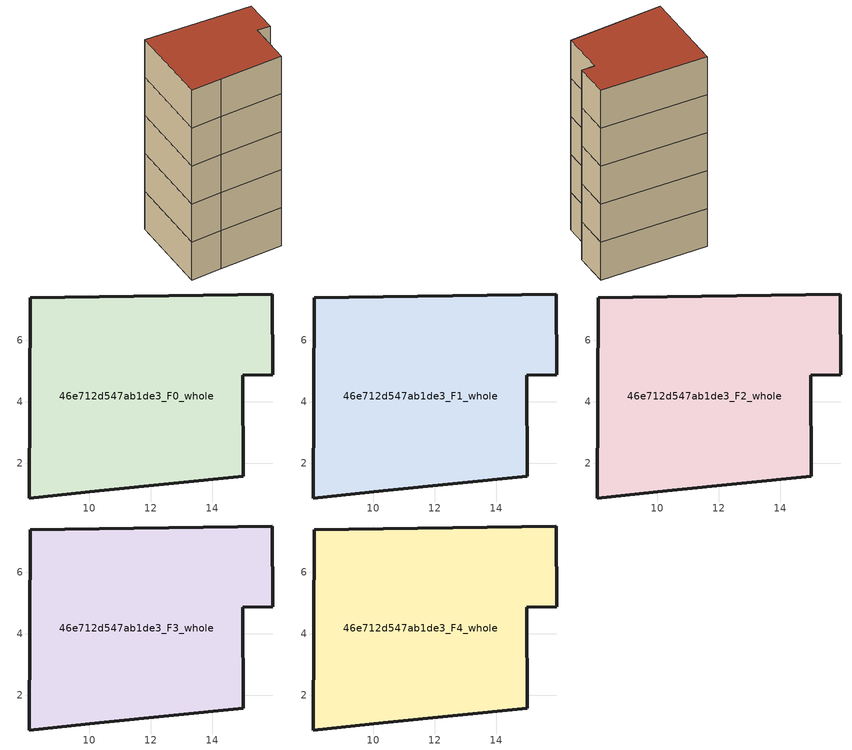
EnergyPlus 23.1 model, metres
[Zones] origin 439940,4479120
46e712d547ab1de3_F0_whole
 floor ground (EU_floor_Construction): 15.94,7.5 15.96,4.88 14.99,4.86 15,1.57 10.33,1.1 8.05,0.86 8.07,7.37 z0
 wall outside (EU_wall_Construction): 8.05,0.86 10.33,1.1 15,1.57 14.99,4.86 15.96,4.88 15.94,7.5 8.07,7.37 8.05,0.86 z0:3
46e712d547ab1de3_F1_whole
 floor to 46e712d547ab1de3_F0_whole (EU_floor_Construction): 15.94,7.5 15.96,4.88 14.99,4.86 15,1.57 10.33,1.1 8.05,0.86 8.07,7.37 z3
 wall outside (EU_wall_Construction): 8.05,0.86 10.33,1.1 15,1.57 14.99,4.86 15.96,4.88 15.94,7.5 8.07,7.37 8.05,0.86 z3:6
46e712d547ab1de3_F2_whole
 floor to 46e712d547ab1de3_F1_whole (EU_floor_Construction): 15.94,7.5 15.96,4.88 14.99,4.86 15,1.57 10.33,1.1 8.05,0.86 8.07,7.37 z6
 wall outside (EU_wall_Construction): 8.05,0.86 10.33,1.1 15,1.57 14.99,4.86 15.96,4.88 15.94,7.5 8.07,7.37 8.05,0.86 z6:9
46e712d547ab1de3_F3_whole
 floor to 46e712d547ab1de3_F2_whole (EU_floor_Construction): 15.94,7.5 15.96,4.88 14.99,4.86 15,1.57 10.33,1.1 8.05,0.86 8.07,7.37 z9
 wall outside (EU_wall_Construction): 8.05,0.86 10.33,1.1 15,1.57 14.99,4.86 15.96,4.88 15.94,7.5 8.07,7.37 8.05,0.86 z9:12
46e712d547ab1de3_F4_whole
 floor to 46e712d547ab1de3_F3_whole (EU_floor_Construction): 15.94,7.5 15.96,4.88 14.99,4.86 15,1.57 10.33,1.1 8.05,0.86 8.07,7.37 z12
 wall outside (EU_wall_Construction): 8.05,0.86 10.33,1.1 15,1.57 14.99,4.86 15.96,4.88 15.94,7.5 8.07,7.37 8.05,0.86 z12:15
 roof outside (EU_roof_Construction): 15,1.57 14.99,4.86 15.96,4.88 15.94,7.5 8.07,7.37 8.05,0.86 10.33,1.1 z15
[Building]
EU S2 Campaign: North Axis=0; Terrain=City; Solar Distribution=FullExterior
[Site:Location]
Madrid: Latitude=40.5; Longitude=-3.5; Time Zone=1; Elevation=609
[SizingPeriod:WeatherFileDays]
AnnualSizingPeriod: Begin Month=1; Begin Day of Month=1; End Month=12; End Day of Month=31; Day of Week for Start Day=Monday; Use Weather File Daylight Saving Period=No; Use Weather File Rain and Snow Indicators=No
[MATERIAL]
EU_InternalMass_Material: Roughness=MediumRough; Thickness=0.1; Conductivity=1; Density=1800; Specific Heat=900; Thermal Absorptance=0.9; Solar Absorptance=0.7; Visible Absorptance=0.7
[MATERIAL:NOMASS] Roughness=MediumRough; Thermal Absorptance=0.9; Solar Absorptance=0.7; Visible Absorptance=0.7
Name | Thermal Resistance
EU_wall_NoMass; EU_roof_NoMass | 2.16768
EU_floor_NoMass | 1.14339
[CONSTRUCTION]
EU_wall_Construction: EU_wall_NoMass
EU_roof_Construction: EU_roof_NoMass
EU_floor_Construction: EU_floor_NoMass
EU_InternalMass_Construction: EU_InternalMass_Material
[ZONE] Type=1; Multiplier=1; Ceiling Height=autocalculate; Volume=136.601; Floor Area=autocalculate; Part of Total Floor Area=Yes
46e712d547ab1de3_F0_whole; 46e712d547ab1de3_F1_whole; 46e712d547ab1de3_F2_whole; 46e712d547ab1de3_F3_whole; 46e712d547ab1de3_F4_whole
[INTERNALMASS] Construction=EU_InternalMass_Construction; Surface Area=45.5336
Name | Zone or ZoneList
46e712d547ab1de3_F0_whole_EU_InternalMass | 46e712d547ab1de3_F0_whole
46e712d547ab1de3_F1_whole_EU_InternalMass | 46e712d547ab1de3_F1_whole
46e712d547ab1de3_F2_whole_EU_InternalMass | 46e712d547ab1de3_F2_whole
46e712d547ab1de3_F3_whole_EU_InternalMass | 46e712d547ab1de3_F3_whole
46e712d547ab1de3_F4_whole_EU_InternalMass | 46e712d547ab1de3_F4_whole
[OTHEREQUIPMENT] Fuel Type=Electricity; Design Level Calculation Method=Watts/Area; Power per Zone Floor Area=1; Fraction Latent=0; Fraction Radiant=0; Fraction Lost=0; Carbon Dioxide Generation Rate=0; EndUse Subcategory=EU_Step8_InternalGains
Name | Zone or ZoneList or Space or SpaceList | Schedule
EU_Step8_InternalGain_46e712d547ab1de3_F0_whole_f000 | 46e712d547ab1de3_F0_whole | EU_Step8_GainSchedule_46e712d547ab1de3_F0_whole_f000
EU_Step8_InternalGain_46e712d547ab1de3_F1_whole_f000 | 46e712d547ab1de3_F1_whole | EU_Step8_GainSchedule_46e712d547ab1de3_F1_whole_f000
EU_Step8_InternalGain_46e712d547ab1de3_F2_whole_f000 | 46e712d547ab1de3_F2_whole | EU_Step8_GainSchedule_46e712d547ab1de3_F2_whole_f000
EU_Step8_InternalGain_46e712d547ab1de3_F3_whole_f000 | 46e712d547ab1de3_F3_whole | EU_Step8_GainSchedule_46e712d547ab1de3_F3_whole_f000
EU_Step8_InternalGain_46e712d547ab1de3_F4_whole_f000 | 46e712d547ab1de3_F4_whole | EU_Step8_GainSchedule_46e712d547ab1de3_F4_whole_f000
[ZONEVENTILATION:DESIGNFLOWRATE] Schedule=EU_AlwaysOn; Design Flow Rate Calculation Method=AirChanges/Hour; Air Changes per Hour=0.480546; Ventilation Type=Natural; Fan Pressure Rise=0; Fan Total Efficiency=1; Constant Term Coefficient=1; Temperature Term Coefficient=0; Velocity Term Coefficient=0; Velocity Squared Term Coefficient=0; Minimum Indoor Temperature=-100; Maximum Indoor Temperature=100; Delta Temperature=-100; Minimum Outdoor Temperature=-100; Maximum Outdoor Temperature=100; Maximum Wind Speed=40
Name | Zone or ZoneList or Space or SpaceList
EU_ConstantAir_46e712d547ab1de3_F0_whole | 46e712d547ab1de3_F0_whole
EU_ConstantAir_46e712d547ab1de3_F1_whole | 46e712d547ab1de3_F1_whole
EU_ConstantAir_46e712d547ab1de3_F2_whole | 46e712d547ab1de3_F2_whole
EU_ConstantAir_46e712d547ab1de3_F3_whole | 46e712d547ab1de3_F3_whole
EU_ConstantAir_46e712d547ab1de3_F4_whole | 46e712d547ab1de3_F4_whole
[HVACTEMPLATE:THERMOSTAT] Constant Heating Setpoint=20; Constant Cooling Setpoint=50
EU_HeatOnly_46e712d547ab1de3_F0_whole; EU_HeatOnly_46e712d547ab1de3_F1_whole; EU_HeatOnly_46e712d547ab1de3_F2_whole; EU_HeatOnly_46e712d547ab1de3_F3_whole; EU_HeatOnly_46e712d547ab1de3_F4_whole
[HVACTEMPLATE:ZONE:IDEALLOADSAIRSYSTEM] System Availability Schedule=EU_AlwaysOn; Maximum Heating Supply Air Temperature=50; Minimum Cooling Supply Air Temperature=13; Maximum Heating Supply Air Humidity Ratio=0.0156; Minimum Cooling Supply Air Humidity Ratio=0.0077; Heating Limit=NoLimit; Cooling Limit=NoLimit; Heating Availability Schedule=EU_AlwaysOn; Cooling Availability Schedule=EU_CoolingOff; Dehumidification Control Type=ConstantSensibleHeatRatio; Cooling Sensible Heat Ratio=0.7; Dehumidification Setpoint=60; Humidification Control Type=None; Humidification Setpoint=30; Outdoor Air Method=None; Outdoor Air Flow Rate per Person=0.00944; Outdoor Air Flow Rate per Zone Floor Area=0; Outdoor Air Flow Rate per Zone=0; Demand Controlled Ventilation Type=None; Outdoor Air Economizer Type=NoEconomizer; Heat Recovery Type=None; Sensible Heat Recovery Effectiveness=0.7; Latent Heat Recovery Effectiveness=0.65
Name | Template Thermostat
46e712d547ab1de3_F0_whole | EU_HeatOnly_46e712d547ab1de3_F0_whole
46e712d547ab1de3_F1_whole | EU_HeatOnly_46e712d547ab1de3_F1_whole
46e712d547ab1de3_F2_whole | EU_HeatOnly_46e712d547ab1de3_F2_whole
46e712d547ab1de3_F3_whole | EU_HeatOnly_46e712d547ab1de3_F3_whole
46e712d547ab1de3_F4_whole | EU_HeatOnly_46e712d547ab1de3_F4_whole
[SIZING:ZONE] Zone Cooling Design Supply Air Temperature Input Method=SupplyAirTemperature; Zone Cooling Design Supply Air Temperature=13; Zone Heating Design Supply Air Temperature Input Method=SupplyAirTemperature; Zone Heating Design Supply Air Temperature=50; Zone Cooling Design Supply Air Humidity Ratio=0.008; Zone Heating Design Supply Air Humidity Ratio=0.008; Cooling Design Air Flow Method=DesignDay; Cooling Design Air Flow Rate=0; Cooling Minimum Air Flow per Zone Floor Area=0.000762; Cooling Minimum Air Flow=0; Cooling Minimum Air Flow Fraction=0.2; Heating Design Air Flow Method=DesignDay; Heating Design Air Flow Rate=0; Heating Maximum Air Flow per Zone Floor Area=0.002032; Heating Maximum Air Flow=0.141576; Heating Maximum Air Flow Fraction=0.3; Account for Dedicated Outdoor Air System=No; Dedicated Outdoor Air System Control Strategy=NeutralSupplyAir; Dedicated Outdoor Air Low Setpoint Temperature for Design=autosize; Dedicated Outdoor Air High Setpoint Temperature for Design=autosize; Zone Load Sizing Method=Sensible Load Only No Latent Load; Zone Latent Cooling Design Supply Air Humidity Ratio Input Method=HumidityRatioDifference; Zone Cooling Design Supply Air Humidity Ratio Difference=0.005; Zone Latent Heating Design Supply Air Humidity Ratio Input Method=HumidityRatioDifference; Zone Humidification Design Supply Air Humidity Ratio Difference=0.005
46e712d547ab1de3_F0_whole; 46e712d547ab1de3_F1_whole; 46e712d547ab1de3_F2_whole; 46e712d547ab1de3_F3_whole; 46e712d547ab1de3_F4_whole
[SCHEDULE:CONSTANT]
Name | Hourly Value
EU_AlwaysOn | 1
EU_CoolingOff | 0
[SCHEDULE:FILE] Column Number=1; Rows to Skip at Top=0; Number of Hours of Data=8760; Column Separator=Comma; Interpolate to Timestep=No; Minutes per Item=60; Adjust Schedule for Daylight Savings=Yes
Name | File
EU_Step8_GainSchedule_46e712d547ab1de3_F0_whole_f000 | C:\Users\o_iseri\Desktop\OpenUBEM\openubem\outputs\eu_evidence\EU-11\ES-MAD-BERRUGUETE\idfs\46e712d547ab1de3\46e712d547ab1de3_F0_whole_f000_gain.csv
EU_Step8_GainSchedule_46e712d547ab1de3_F1_whole_f000 | C:\Users\o_iseri\Desktop\OpenUBEM\openubem\outputs\eu_evidence\EU-11\ES-MAD-BERRUGUETE\idfs\46e712d547ab1de3\46e712d547ab1de3_F1_whole_f000_gain.csv
EU_Step8_GainSchedule_46e712d547ab1de3_F2_whole_f000 | C:\Users\o_iseri\Desktop\OpenUBEM\openubem\outputs\eu_evidence\EU-11\ES-MAD-BERRUGUETE\idfs\46e712d547ab1de3\46e712d547ab1de3_F2_whole_f000_gain.csv
EU_Step8_GainSchedule_46e712d547ab1de3_F3_whole_f000 | C:\Users\o_iseri\Desktop\OpenUBEM\openubem\outputs\eu_evidence\EU-11\ES-MAD-BERRUGUETE\idfs\46e712d547ab1de3\46e712d547ab1de3_F3_whole_f000_gain.csv
EU_Step8_GainSchedule_46e712d547ab1de3_F4_whole_f000 | C:\Users\o_iseri\Desktop\OpenUBEM\openubem\outputs\eu_evidence\EU-11\ES-MAD-BERRUGUETE\idfs\46e712d547ab1de3\46e712d547ab1de3_F4_whole_f000_gain.csv
